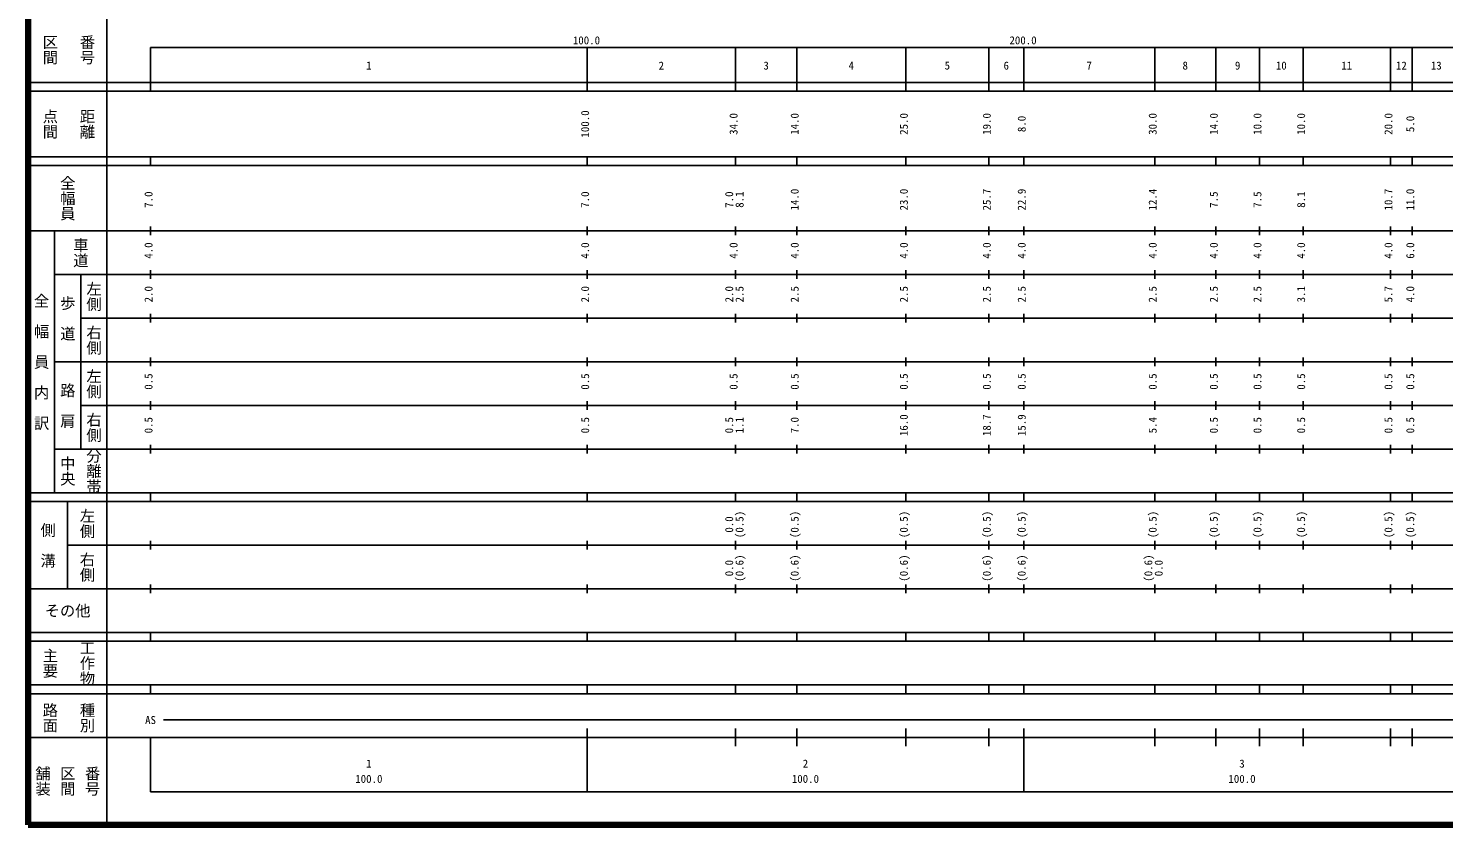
# Model space of a CAD drawing. Units: millimetres on the paper, enlarged 1000 times. Extents: x 40000 to 680000, y 20000 to 380000.
# Drawn here: x 40000 to 364198, y 20000 to 202409 of the extents above; entities that cross this region are included whole.
import ezdxf
from ezdxf.enums import TextEntityAlignment as Align

# ---------------------------------------------------------------- set-up
doc = ezdxf.new("R2010")
doc.units = ezdxf.units.MM
doc.header["$LTSCALE"] = 1000
doc.layers.add('M-TTL', color=2, linetype='Continuous', lineweight=140)
doc.layers.add('M-TTL-BAND', color=7, linetype='Continuous', lineweight=25)
doc.styles.add('@ＭＳ ゴシック', font='')
doc.styles.add('ＭＳ ゴシック', font='')
doc.styles.get('@ＭＳ ゴシック').set_extended_font_data('@MS Gothic')
doc.styles.get('ＭＳ ゴシック').set_extended_font_data('MS Gothic')

msp = doc.modelspace()

# ---------------------------------------------------------------- linework, layer by layer
at = {"layer": 'M-TTL'}
for p, q in [((40000, 380000), (40000, 20000)), ((40000, 20000), (680000, 20000))]:
    msp.add_line(p, q, dxfattribs=at)
at = {"layer": 'M-TTL-BAND'}
for p, q in [((58000, 370000), (58000, 20000)), ((68000, 198000), (579000, 198000)), ((68000, 198000), (68000, 188000)), ((168000, 188000), (168000, 198000)), ((202000, 188000), (202000, 198000)), ((216000, 188000), (216000, 198000)), ((241000, 188000), (241000, 198000)), ((260000, 188000), (260000, 198000)), ((268000, 188000), (268000, 198000)), ((298000, 188000), (298000, 198000)), ((312000, 188000), (312000, 198000)), ((322000, 188000), (322000, 198000)), ((332000, 188000), (332000, 198000)), ((352000, 188000), (352000, 198000)), ((357000, 188000), (357000, 198000)), ((40000, 190000), (579000, 190000)), ((40000, 188000), (579000, 188000)), ((40000, 173000), (579000, 173000)), ((68000, 171000), (68000, 173000)), ((168000, 171000), (168000, 173000)), ((202000, 171000), (202000, 173000)), ((216000, 171000), (216000, 173000)), ((241000, 171000), (241000, 173000)), ((260000, 171000), (260000, 173000)), ((268000, 171000), (268000, 173000)), ((298000, 171000), (298000, 173000)), ((312000, 171000), (312000, 173000)), ((322000, 171000), (322000, 173000)), ((332000, 171000), (332000, 173000)), ((352000, 171000), (352000, 173000)), ((357000, 171000), (357000, 173000)), ((40000, 171000), (579000, 171000)), ((40000, 156000), (579000, 156000)), ((46000, 96000), (46000, 156000)), ((68000, 155000), (68000, 157000)), ((168000, 155000), (168000, 157000)), ((202000, 155000), (202000, 157000)), ((216000, 155000), (216000, 157000)), ((241000, 155000), (241000, 157000)), ((260000, 155000), (260000, 157000)), ((268000, 155000), (268000, 157000)), ((298000, 155000), (298000, 157000)), ((312000, 155000), (312000, 157000)), ((322000, 155000), (322000, 157000)), ((332000, 155000), (332000, 157000)), ((352000, 155000), (352000, 157000)), ((357000, 155000), (357000, 157000)), ((46000, 146000), (579000, 146000)), ((52000, 146000), (52000, 106000)), ((68000, 145000), (68000, 147000)), ((168000, 145000), (168000, 147000)), ((202000, 145000), (202000, 147000)), ((216000, 145000), (216000, 147000)), ((241000, 145000), (241000, 147000)), ((260000, 145000), (260000, 147000)), ((268000, 145000), (268000, 147000)), ((298000, 145000), (298000, 147000)), ((312000, 145000), (312000, 147000)), ((322000, 145000), (322000, 147000)), ((332000, 145000), (332000, 147000)), ((352000, 145000), (352000, 147000)), ((357000, 145000), (357000, 147000)), ((68000, 135000), (68000, 137000)), ((168000, 135000), (168000, 137000)), ((202000, 135000), (202000, 137000)), ((216000, 135000), (216000, 137000)), ((241000, 135000), (241000, 137000)), ((260000, 135000), (260000, 137000)), ((268000, 135000), (268000, 137000)), ((298000, 135000), (298000, 137000)), ((312000, 135000), (312000, 137000)), ((322000, 135000), (322000, 137000)), ((332000, 135000), (332000, 137000)), ((352000, 135000), (352000, 137000)), ((357000, 135000), (357000, 137000)), ((52000, 136000), (579000, 136000)), ((68000, 125000), (68000, 127000)), ((168000, 125000), (168000, 127000)), ((202000, 125000), (202000, 127000)), ((216000, 125000), (216000, 127000)), ((241000, 125000), (241000, 127000)), ((260000, 125000), (260000, 127000)), ((268000, 125000), (268000, 127000)), ((298000, 125000), (298000, 127000)), ((312000, 125000), (312000, 127000)), ((322000, 125000), (322000, 127000)), ((332000, 125000), (332000, 127000)), ((352000, 125000), (352000, 127000)), ((357000, 125000), (357000, 127000)), ((46000, 126000), (579000, 126000)), ((68000, 115000), (68000, 117000)), ((168000, 115000), (168000, 117000)), ((202000, 115000), (202000, 117000)), ((216000, 115000), (216000, 117000)), ((241000, 115000), (241000, 117000)), ((260000, 115000), (260000, 117000)), ((268000, 115000), (268000, 117000)), ((298000, 115000), (298000, 117000)), ((312000, 115000), (312000, 117000)), ((322000, 115000), (322000, 117000)), ((332000, 115000), (332000, 117000)), ((352000, 115000), (352000, 117000)), ((357000, 115000), (357000, 117000)), ((52000, 116000), (579000, 116000)), ((68000, 105000), (68000, 107000)), ((168000, 105000), (168000, 107000)), ((202000, 105000), (202000, 107000)), ((216000, 105000), (216000, 107000)), ((241000, 105000), (241000, 107000)), ((260000, 105000), (260000, 107000)), ((268000, 105000), (268000, 107000)), ((298000, 105000), (298000, 107000)), ((312000, 105000), (312000, 107000)), ((322000, 105000), (322000, 107000)), ((332000, 105000), (332000, 107000)), ((352000, 105000), (352000, 107000)), ((357000, 105000), (357000, 107000)), ((46000, 106000), (579000, 106000)), ((40000, 96000), (579000, 96000)), ((68000, 94000), (68000, 96000)), ((168000, 94000), (168000, 96000)), ((202000, 94000), (202000, 96000)), ((216000, 94000), (216000, 96000)), ((241000, 94000), (241000, 96000)), ((260000, 94000), (260000, 96000)), ((268000, 94000), (268000, 96000)), ((298000, 94000), (298000, 96000)), ((312000, 94000), (312000, 96000)), ((322000, 94000), (322000, 96000)), ((332000, 94000), (332000, 96000)), ((352000, 94000), (352000, 96000)), ((357000, 94000), (357000, 96000)), ((40000, 94000), (579000, 94000)), ((49000, 94000), (49000, 74000)), ((68000, 83000), (68000, 85000)), ((168000, 83000), (168000, 85000)), ((202000, 83000), (202000, 85000)), ((216000, 83000), (216000, 85000)), ((241000, 83000), (241000, 85000)), ((260000, 83000), (260000, 85000)), ((268000, 83000), (268000, 85000)), ((298000, 83000), (298000, 85000)), ((312000, 83000), (312000, 85000)), ((322000, 83000), (322000, 85000)), ((332000, 83000), (332000, 85000)), ((352000, 83000), (352000, 85000)), ((357000, 83000), (357000, 85000)), ((49000, 84000), (579000, 84000)), ((68000, 73000), (68000, 75000)), ((168000, 73000), (168000, 75000)), ((202000, 73000), (202000, 75000)), ((216000, 73000), (216000, 75000)), ((241000, 73000), (241000, 75000)), ((260000, 73000), (260000, 75000)), ((268000, 73000), (268000, 75000)), ((298000, 73000), (298000, 75000)), ((312000, 73000), (312000, 75000)), ((322000, 73000), (322000, 75000)), ((332000, 73000), (332000, 75000)), ((352000, 73000), (352000, 75000)), ((357000, 73000), (357000, 75000)), ((40000, 74000), (579000, 74000)), ((40000, 64000), (579000, 64000)), ((40000, 62000), (579000, 62000)), ((68000, 62000), (68000, 64000)), ((168000, 62000), (168000, 64000)), ((202000, 62000), (202000, 64000)), ((216000, 62000), (216000, 64000)), ((241000, 62000), (241000, 64000)), ((260000, 62000), (260000, 64000)), ((268000, 62000), (268000, 64000)), ((298000, 62000), (298000, 64000)), ((312000, 62000), (312000, 64000)), ((322000, 62000), (322000, 64000)), ((332000, 62000), (332000, 64000)), ((352000, 62000), (352000, 64000)), ((357000, 62000), (357000, 64000)), ((40000, 52000), (579000, 52000)), ((68000, 50000), (68000, 52000)), ((168000, 50000), (168000, 52000)), ((202000, 50000), (202000, 52000)), ((216000, 50000), (216000, 52000)), ((241000, 50000), (241000, 52000)), ((260000, 50000), (260000, 52000)), ((268000, 50000), (268000, 52000)), ((298000, 50000), (298000, 52000)), ((312000, 50000), (312000, 52000)), ((322000, 50000), (322000, 52000)), ((332000, 50000), (332000, 52000)), ((352000, 50000), (352000, 52000)), ((357000, 50000), (357000, 52000)), ((40000, 50000), (579000, 50000)), ((71000, 44000), (560000, 44000)), ((40000, 40000), (579000, 40000)), ((68000, 40000), (68000, 27500)), ((168000, 27500), (168000, 42000)), ((202000, 38000), (202000, 42000)), ((216000, 38000), (216000, 42000)), ((241000, 38000), (241000, 42000)), ((260000, 38000), (260000, 42000)), ((268000, 27500), (268000, 42000)), ((298000, 38000), (298000, 42000)), ((312000, 38000), (312000, 42000)), ((322000, 38000), (322000, 42000)), ((332000, 38000), (332000, 42000)), ((352000, 38000), (352000, 42000)), ((357000, 38000), (357000, 42000)), ((68000, 27500), (579000, 27500))]:
    msp.add_line(p, q, dxfattribs=at)

# ---------------------------------------------------------------- texts
at = {"layer": 'M-TTL-BAND', "style": '@ＭＳ ゴシック'}
for s, p in [('区間', (45000, 197500)), ('番号', (53500, 197500)), ('点間', (45000, 180500)), ('距離', (53500, 180500)), ('全幅員', (49000, 163500)), ('車道', (52000, 151000)), ('左側', (55000, 141000)), ('全\u3000幅\u3000員\u3000内\u3000訳', (43000, 126000)), ('歩\u3000道', (49000, 136000)), ('右側', (55000, 131000)), ('左側', (55000, 121000)), ('路\u3000肩', (49000, 116000)), ('右側', (55000, 111000)), ('中央', (49000, 101000)), ('分離帯', (55000, 101000)), ('左側', (53500, 89000)), ('側\u3000溝', (44500, 84000)), ('右側', (53500, 79000)), ('工作物', (53500, 57000)), ('主要', (45000, 57000)), ('路面', (45000, 44500)), ('種別', (53500, 44500)), ('舗装', (43333, 30000)), ('区間', (49000, 30000)), ('番号', (54667, 30000))]:
    msp.add_text(s, height=2566, rotation=270, dxfattribs=at).set_placement(p, align=Align.MIDDLE_CENTER)
at = {"layer": 'M-TTL-BAND', "style": 'ＭＳ ゴシック'}
for s, p in [('100.0', (167844, 198195)), ('200.0', (267844, 198195)), ('1', (118000, 192405)), ('2', (185000, 192405)), ('3', (209000, 192405)), ('4', (228500, 192405)), ('5', (250500, 192405)), ('6', (264000, 192405)), ('7', (283000, 192405)), ('8', (305000, 192405)), ('9', (317000, 192405)), ('10', (327000, 192405)), ('11', (342000, 192405)), ('12', (354500, 192405)), ('13', (362500, 192405)), ('AS', (68000, 42500)), ('1', (118000, 32523)), ('2', (218000, 32523)), ('3', (318000, 32523)), ('100.0', (118000, 29033)), ('100.0', (218000, 29033)), ('100.0', (318000, 29033))]:
    msp.add_text(s, height=1833, dxfattribs=at).set_placement(p, align=Align.BOTTOM_CENTER)
for s, p in [('100.0', (169000, 180500)), ('34.0', (203000, 180500)), ('14.0', (217000, 180500)), ('25.0', (242000, 180500)), ('19.0', (261000, 180500)), ('8.0', (269000, 180500)), ('30.0', (299000, 180500)), ('14.0', (313000, 180500)), ('10.0', (323000, 180500)), ('10.0', (333000, 180500)), ('20.0', (353000, 180500)), ('5.0', (358000, 180500)), ('14.0', (217000, 163174)), ('23.0', (242000, 163174)), ('25.7', (261000, 163174)), ('22.9', (269000, 163174)), ('12.4', (299000, 163174)), ('10.7', (353000, 163174)), ('11.0', (358000, 163174)), ('7.0', (69000, 163174)), ('7.0', (169000, 163174)), ('7.0', (202000, 163174)), ('8.1', (204370, 163174)), ('7.5', (313000, 163174)), ('7.5', (323000, 163174)), ('8.1', (333000, 163174)), ('4.0', (69000, 151500)), ('4.0', (169000, 151500)), ('4.0', (203000, 151500)), ('4.0', (217000, 151500)), ('4.0', (242000, 151500)), ('4.0', (261000, 151500)), ('4.0', (269000, 151500)), ('4.0', (299000, 151500)), ('4.0', (313000, 151500)), ('4.0', (323000, 151500)), ('4.0', (333000, 151500)), ('4.0', (353000, 151500)), ('6.0', (358000, 151500)), ('2.0', (69000, 141500)), ('2.0', (169000, 141500)), ('2.0', (202000, 141500)), ('2.5', (204370, 141500)), ('2.5', (217000, 141500)), ('2.5', (242000, 141500)), ('2.5', (261000, 141500)), ('2.5', (269000, 141500)), ('2.5', (299000, 141500)), ('2.5', (313000, 141500)), ('2.5', (323000, 141500)), ('3.1', (333000, 141500)), ('5.7', (353000, 141500)), ('4.0', (358000, 141500)), ('0.5', (69000, 121500)), ('0.5', (169000, 121500)), ('0.5', (203000, 121500)), ('0.5', (217000, 121500)), ('0.5', (242000, 121500)), ('0.5', (261000, 121500)), ('0.5', (269000, 121500)), ('0.5', (299000, 121500)), ('0.5', (313000, 121500)), ('0.5', (323000, 121500)), ('0.5', (333000, 121500)), ('0.5', (353000, 121500)), ('0.5', (358000, 121500)), ('16.0', (242000, 111500)), ('18.7', (261000, 111500)), ('15.9', (269000, 111500)), ('0.5', (69000, 111500)), ('0.5', (169000, 111500)), ('0.5', (202000, 111500)), ('1.1', (204370, 111500)), ('7.0', (217000, 111500)), ('5.4', (299000, 111500)), ('0.5', (313000, 111500)), ('0.5', (323000, 111500)), ('0.5', (333000, 111500)), ('0.5', (353000, 111500)), ('0.5', (358000, 111500)), ('(0.5)', (204370, 88764)), ('(0.5)', (217000, 88764)), ('(0.5)', (242000, 88764)), ('(0.5)', (261000, 88764)), ('(0.5)', (269000, 88764)), ('(0.5)', (299000, 88764)), ('(0.5)', (313000, 88764)), ('(0.5)', (323000, 88764)), ('(0.5)', (333000, 88764)), ('(0.5)', (353000, 88764)), ('(0.5)', (358000, 88764)), ('0.0', (202000, 88764)), ('(0.6)', (204370, 78764)), ('(0.6)', (217000, 78764)), ('(0.6)', (242000, 78764)), ('(0.6)', (261000, 78764)), ('(0.6)', (269000, 78764)), ('(0.6)', (298000, 78764)), ('0.0', (202000, 78764)), ('0.0', (300370, 78764))]:
    msp.add_text(s, height=1833, rotation=90, dxfattribs=at).set_placement(p, align=Align.BOTTOM_CENTER)
msp.add_text('その他', height=2566, dxfattribs=at).set_placement((49000, 69000), align=Align.MIDDLE_CENTER)

doc.saveas('drawing.dxf')
